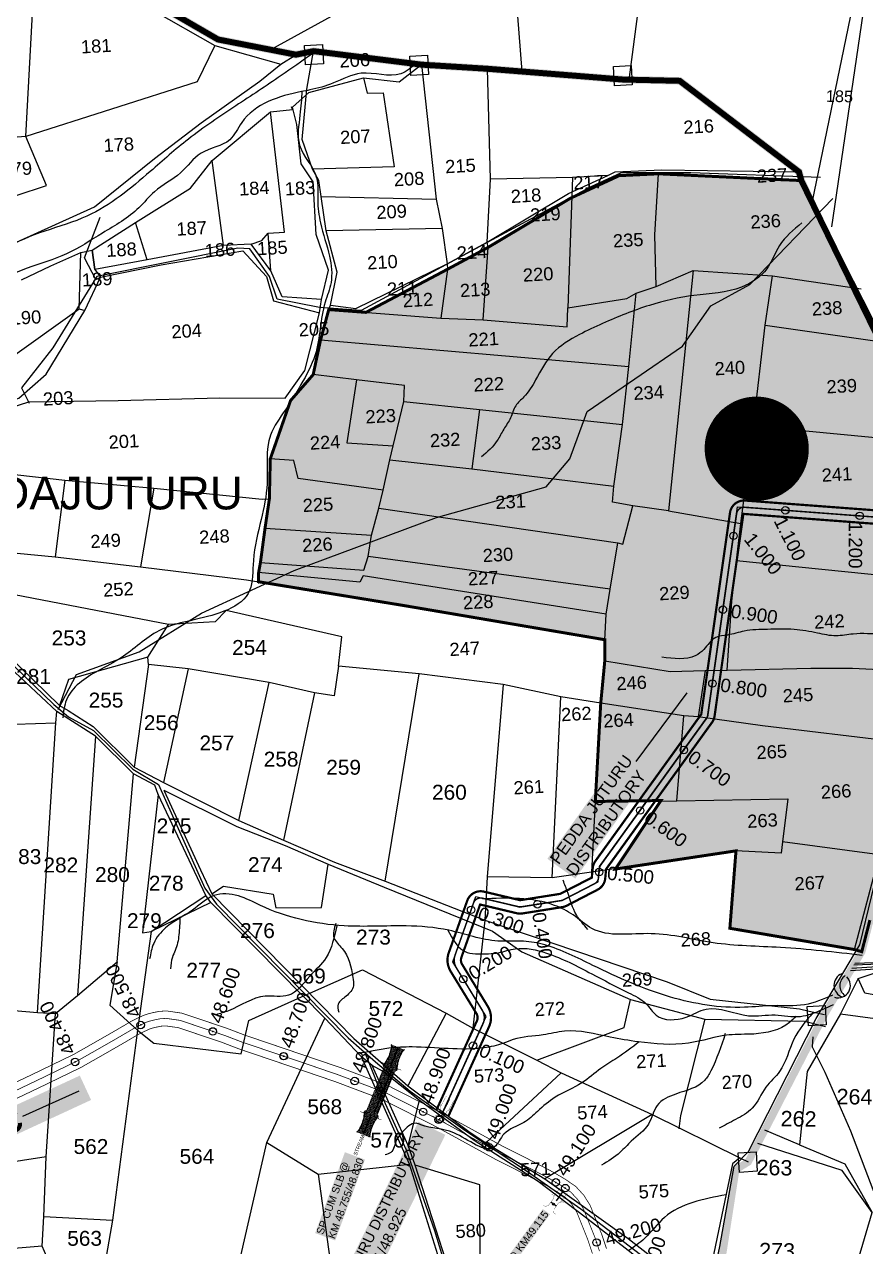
# Model space of a CAD drawing. Header units: inches. Extents: x 204181 to 273365, y 1587708 to 1600456.
# Drawn here: x 208038 to 209165, y 1592975 to 1594614 of the extents above; entities that cross this region are included whole.
import ezdxf
from ezdxf.enums import TextEntityAlignment as Align

# ---------------------------------------------------------------- set-up
doc = ezdxf.new("R2010")
doc.units = ezdxf.units.IN
doc.header["$LTSCALE"] = 15
doc.header["$MEASUREMENT"] = 0
doc.header["$PDMODE"] = 32
doc.header["$PDSIZE"] = 10
doc.linetypes.add('ACAD_ISO02W100', pattern=[15, 12, -3])
doc.linetypes.add('HIDDEN2', pattern=[0.1875, 0.125, -0.0625])
for name, color, linetype in [('CANAL1', 7, 'Continuous'), ('CSMark', 72, 'Continuous'), ('PAPER SIZE', 5, 'Continuous'), ('PLOT NOS', 7, 'Continuous'), ('PLOTS', 7, 'Continuous'), ('PLOTS NO', 7, 'Continuous'), ('RE REMARKS', 7, 'Continuous'), ('ROADS', 1, 'Continuous'), ('SERIAL', 161, 'Continuous'), ('STREAM', 4, 'Continuous'), ('STRUCTURE', 5, 'Continuous'), ('text2', 7, 'Continuous'), ('VILLAGE BOUNDARY STONES', 1, 'Continuous'), ('VILLAGE BOUNDRY', 5, 'Continuous'), ('wells', 7, 'Continuous'), ('WUA-16', 3, 'Continuous')]:
    doc.layers.add(name, color=color, linetype=linetype)
doc.styles.add('FONT1', font='Arial')
doc.styles.add('FONT2', font='Times New Roman')
doc.styles.get("Standard").update_dxf_attribs({"font": 'arial.ttf'})
doc.dimstyles.get("Standard").update_dxf_attribs({"dimtxt": 0.18, "dimasz": 0.18, "dimexe": 0.18, "dimexo": 0.0625, "dimgap": 0.09, "dimtad": 0, "dimtih": 1, "dimtoh": 1, "dimdec": 4, "dimzin": 0, "dimdsep": 46, "dimtxsty": 'Standard', "dimcen": 0.09, "dimadec": 0, "dimazin": 0, "dimtfac": 1, "dimtdec": 4, "dimtofl": 0, "dimtmove": 0, "dimatfit": 3, "dimfxl": 1, "dimtolj": 1, "dimtzin": 0, "dimarcsym": 0})

# ---------------------------------------------------------------- blocks, each defined once
blk = doc.blocks.new('OT')
at = {"layer": 'STRUCTURE', "color": 190}
for points, const_width in [([(769775.2, 1706601.8), (769775.2, 1706597.8), (769769.2, 1706593.8), (769761.8, 1706593.8), (769754.4, 1706593.8), (769748.4, 1706597.8), (769748.4, 1706601.8)], 0.5), ([(769751.4, 1706595.8), (769729.4, 1706595.8)], 0.5), ([(769751.4, 1706579), (769729.4, 1706579)], 0.5), ([(769748.4, 1706573), (769748.4, 1706577), (769754.4, 1706581), (769761.8, 1706581), (769761.8, 1706581), (769761.8, 1706581), (769769.2, 1706581), (769775.2, 1706577), (769775.2, 1706573)], 0.5), ([(769761.8, 1706593.8), (769761.8, 1706581)], 2.5)]:
    blk.add_lwpolyline(points, dxfattribs=dict(at, const_width=const_width))
at = {"layer": 'STRUCTURE', "color": 0}
blk.add_circle((769761.8, 1706587.4), 1.87, dxfattribs=at)
blk.add_leader([(769732.6, 1706587.4), (769753.8, 1706587.4)], dimstyle='Standard', override={"dimasz": 10, "dimgap": 0.09, "dimtad": 0}, dxfattribs=at)
blk = doc.blocks.new('SLB')
at = {"layer": 'STRUCTURE'}
h = blk.add_hatch(dxfattribs=at)
h.set_pattern_fill('DOTS', color=6, scale=20, angle=320.3722, style=0)
h.set_pattern_definition([(320.372247934, (-159.4327, -72.9564), (1.2786241598, 0.5641323054), [0, -1.25])])
h.paths.add_polyline_path([(769699.5, 1706871.1), (769699.5, 1706861.1), (769729.1, 1706861.1), (769732.1, 1706863.1), (769792.1, 1706863.1), (769795.1, 1706861.1), (769824.7, 1706861.1), (769824.7, 1706871.1), (769795.1, 1706871.1), (769792.1, 1706869.1), (769732.1, 1706869.1), (769729.1, 1706871.1)])
at = {"layer": 'STRUCTURE', "color": 6, "linetype": 'ACAD_ISO02W100', "ltscale": 0.5, "const_width": 0.5}
for points in [[(769699.5, 1706871.1), (769729.1, 1706871.1)], [(769795.1, 1706871.1), (769824.7, 1706871.1)], [(769699.5, 1706861.1), (769729.1, 1706861.1)], [(769795.1, 1706861.1), (769824.7, 1706861.1)]]:
    blk.add_lwpolyline(points, dxfattribs=at)
at = {"layer": 'STRUCTURE', "color": 6, "const_width": 0.628}
for points in [[(769726.1, 1706877.1), (769726.1, 1706873.1), (769732.1, 1706869.1), (769792.1, 1706869.1), (769798.1, 1706873.1), (769798.1, 1706877.1)], [(769726.1, 1706855.1), (769726.1, 1706859.1), (769732.1, 1706863.1), (769792.1, 1706863.1), (769798.1, 1706859.1), (769798.1, 1706855.1)]]:
    blk.add_lwpolyline(points, dxfattribs=at)
at = {"layer": 'STRUCTURE', "color": 6}
blk.add_lwpolyline([(769732.1, 1706863.1), (769792.1, 1706863.1)], dxfattribs=at)
blk.add_lwpolyline([(769732.1, 1706863.1), (769792.1, 1706863.1)], dxfattribs=at)
at = {"layer": 'STRUCTURE', "color": 0}
blk.add_circle((769762.1, 1706866.1), 1.24, dxfattribs=at)
for points in [[(769703.8, 1706866), (769726.7, 1706866)], [(769818.6, 1706865.8), (769795.7, 1706865.8)]]:
    blk.add_leader(points, dimstyle='Standard', override={"dimasz": 10, "dimgap": 0.09, "dimtad": 0}, dxfattribs=at)
blk = doc.blocks.new('SP')
at = {"layer": 'STRUCTURE'}
h = blk.add_hatch(dxfattribs=at)
h.set_pattern_fill('DASH', color=256, scale=8, style=0)
edge = h.paths.add_edge_path()
edge.add_spline(control_points=[(769825.7, 1706742.1), (769825.3, 1706741.8), (769823.8, 1706740.8), (769820.9, 1706740.3), (769817, 1706739.7), (769811.4, 1706738.9), (769804, 1706739.7), (769798.4, 1706741), (769795.6, 1706741.6)], knot_values=[0, 0, 0, 0, 1.613557, 5.24513, 8.624976, 13.470124, 22.190216, 30.746377, 30.746377, 30.746377, 30.746377], degree=3, periodic=0)
edge.add_line((769795.6, 1706741.6), (769792.6, 1706739.6))
edge.add_line((769792.6, 1706739.6), (769732.6, 1706739.6))
edge.add_line((769732.6, 1706739.6), (769729.6, 1706741.6))
edge.add_spline(control_points=[(769729.6, 1706741.6), (769726.9, 1706740.9), (769721.3, 1706739.5), (769713.9, 1706738.5), (769708.3, 1706739.1), (769704.4, 1706739.6), (769701.5, 1706740), (769700, 1706741), (769699.5, 1706741.3)], knot_values=[0, 0, 0, 0, 8.556161, 17.276253, 22.121402, 25.501247, 29.13282, 30.746377, 30.746377, 30.746377, 30.746377], degree=3, periodic=0)
edge.add_line((769699.5, 1706741.3), (769699.5, 1706722.1))
edge.add_spline(control_points=[(769699.5, 1706722.1), (769700, 1706722.4), (769701.4, 1706723.4), (769704.3, 1706724), (769708.2, 1706724.5), (769713.8, 1706725.3), (769721.2, 1706724.5), (769726.8, 1706723.3), (769729.6, 1706722.6)], knot_values=[0, 0, 0, 0, 1.613557, 5.24513, 8.624976, 13.470124, 22.190216, 30.746377, 30.746377, 30.746377, 30.746377], degree=3, periodic=0)
edge.add_line((769729.6, 1706722.6), (769732.6, 1706724.6))
edge.add_line((769732.6, 1706724.6), (769792.6, 1706724.6))
edge.add_line((769792.6, 1706724.6), (769795.6, 1706722.6))
edge.add_spline(control_points=[(769795.6, 1706722.6), (769798.4, 1706723.3), (769803.9, 1706724.8), (769811.3, 1706725.8), (769817, 1706725.1), (769820.9, 1706724.7), (769823.8, 1706724.2), (769825.2, 1706723.3), (769825.7, 1706723)], knot_values=[0, 0, 0, 0, 8.556161, 17.276253, 22.121402, 25.501247, 29.13282, 30.746377, 30.746377, 30.746377, 30.746377], degree=3, periodic=0)
edge.add_line((769825.7, 1706723), (769825.7, 1706742.1))
h.paths.add_polyline_path([(769764.2, 1706732.1, -1), (769761.1, 1706732.1, -1)], flags=0)
h.paths.add_polyline_path([(769761.1, 1706732.1, 1), (769764.2, 1706732.1, 1)], flags=16)
at = {"layer": 'STRUCTURE', "const_width": 0.628}
for points in [[(769726.6, 1706747.6), (769726.6, 1706743.6), (769732.6, 1706739.6), (769792.6, 1706739.6), (769798.6, 1706743.6), (769798.6, 1706747.6)], [(769726.6, 1706716.6), (769726.6, 1706720.6), (769732.6, 1706724.6), (769792.6, 1706724.6), (769798.6, 1706720.6), (769798.6, 1706716.6)]]:
    blk.add_lwpolyline(points, dxfattribs=at)
at = {"layer": 'STRUCTURE', "color": 3}
blk.add_lwpolyline([(769732.6, 1706724.6), (769792.6, 1706724.6)], dxfattribs=at)
blk.add_lwpolyline([(769732.6, 1706724.6), (769792.6, 1706724.6)], dxfattribs=at)
at = {"layer": 'STRUCTURE', "color": 0}
blk.add_circle((769762.6, 1706732.1), 1.55, dxfattribs=at)
at = {"layer": 'STRUCTURE'}
for points in [[(769699.5, 1706741.3), (769700.9, 1706740.5), (769704.4, 1706739.6), (769707.8, 1706739.2), (769712.6, 1706738.8), (769721.3, 1706739.7), (769729.6, 1706741.6)], [(769825.7, 1706742.1), (769824.3, 1706741.3), (769820.8, 1706740.3), (769817.5, 1706739.8), (769812.7, 1706739.2), (769804, 1706739.9), (769795.6, 1706741.6)], [(769699.5, 1706722.1), (769700.9, 1706723), (769704.4, 1706724), (769707.7, 1706724.5), (769712.5, 1706725), (769721.2, 1706724.4), (769729.6, 1706722.6)], [(769825.7, 1706723), (769824.3, 1706723.8), (769820.8, 1706724.7), (769817.4, 1706725.1), (769812.6, 1706725.5), (769803.9, 1706724.6), (769795.6, 1706722.6)]]:
    blk.add_spline(points, degree=3, dxfattribs=at)
at = {"layer": 'STRUCTURE', "color": 0}
blk.add_text('STREAM', height=5, dxfattribs=at).set_placement((769684.3, 1706732.1), align=Align.MIDDLE_CENTER)
for points in [[(769727.4, 1706732.1), (769700.8, 1706732.1)], [(769824.4, 1706732.1), (769800.5, 1706732.1)]]:
    blk.add_leader(points, dimstyle='Standard', override={"dimasz": 10, "dimgap": 0.09, "dimtad": 0}, dxfattribs=at)
blk = doc.blocks.new('PBC')
at = {"layer": 'STRUCTURE', "color": 5, "insert": (13.6, 8.7), "char_height": 30, "width": 181.057, "attachment_point": 1, "rotation": 325.6347, "bg_fill": 1, "box_fill_scale": 1.1, "bg_fill_color": 7, "bg_fill_true_color": 16777215, "bg_fill_transparency": 0}
blk.add_mtext('{\\fArial|b1|i0|c0|p34;\\C256;PBC}', dxfattribs=at)
at = {"layer": 'PAPER SIZE'}
blk.add_leader([(148.6, -102.5), (80.6, -54.7)], dimstyle='Standard', override={"dimasz": 40, "dimgap": 0.09, "dimtad": 0, "dimtfill": 2, "dimtfillclr": 5}, dxfattribs=at)

msp = doc.modelspace()

# ---------------------------------------------------------------- hatches: boundary and pattern name
at = {"layer": 'PLOTS NO', "true_color": 0xc7c8ca}
h = msp.add_hatch(color=9, dxfattribs=at)
h.dxf.hatch_style = 1
h.paths.add_polyline_path([(208360.5, 1593938.4), (208366.3, 1593977.7), (208367.5, 1594031.2), (208394.7, 1594109.4), (208425, 1594144.2), (208434.9, 1594190.7), (208445.9, 1594231.5), (208495.7, 1594227.7), (208605, 1594285.5), (208659.5, 1594314.9), (208770.1, 1594380.9), (208835.2, 1594411.1), (208888, 1594413.6), (209079.4, 1594404.5), (209229.5, 1594109.2), (209261.3, 1594481.2), (209365.1, 1594506.4), (209443.3, 1594499.2), (209605.2, 1594541.6), (209645, 1594595), (209701.6, 1594596.5), (209740.2, 1594587.8), (209899.9, 1594566), (209904.9, 1594571.7), (209956.7, 1594593.7), (210004.2, 1594338.7), (209974, 1594273.7), (209886.1, 1594269.5), (209891.5, 1594202.7), (209861.7, 1594036.5), (209791.3, 1593970.9), (209673.8, 1594007.3), (209618.5, 1593802.5), (209588.5, 1593766.1), (209651, 1593763), (209623.4, 1593650), (209588.9, 1593590.7), (209572.9, 1593565.4), (209460.5, 1593477.3), (209346.4, 1593503.7), (209294.6, 1593399.4), (209247.5, 1593384.3), (209201.9, 1593386.5), (209171.3, 1593412.5), (209160.4, 1593370.1), (209150.6, 1593373), (208983.6, 1593401.5), (208991.8, 1593505.4), (208830.2, 1593481), (208891.2, 1593572.9), (208803.2, 1593571.6), (208810.5, 1593703.5), (208815.9, 1593760.1), (208815.9, 1593788.6), (208546.2, 1593834.5), (208351.6, 1593866.4), (208351.9, 1593878.9), (208354.3, 1593892.1)])
at = {"layer": 'text2'}
h = msp.add_hatch(dxfattribs=at)
h.set_pattern_fill('ANSI31', color=5)
h.set_pattern_definition([(45, (18156.17032, -18633.72042), (-0.088388347648, 0.088388347648), [])])
edge = h.paths.add_edge_path()
edge.add_arc((209019.6, 1594044.9), 69.1, 0, 360)
h.paths.add_polyline_path([(208940.9, 1594013.9), (209098.3, 1594013.9), (209098.3, 1594075.9), (208940.9, 1594075.9)], flags=9)

# ---------------------------------------------------------------- linework, layer by layer
at = {"layer": 'CANAL1', "color": 200, "linetype": 'ByBlock', "ltscale": 40, "const_width": 3}
for points in [[(208589.8, 1593156.7), (208644.4, 1593277.1, 0.248807), (208643.8, 1593287.3), (208609.3, 1593343.7, -0.22621), (208606.7, 1593368.5), (208631.5, 1593438.5, -0.383064), (208653.8, 1593450.7), (208702.4, 1593439.2), (208756.2, 1593447.7), (208798.5, 1593469.5), (208799.8, 1593482.4, -0.132525), (208803.3, 1593491.7), (208945.2, 1593688.5), (208983.8, 1593959, -0.394844), (209004, 1593975.3), (209247.5, 1593957)], [(208606.2, 1593149.3), (208660.8, 1593269.6, 0.248807), (208659.1, 1593296.7), (208624.7, 1593353.1, -0.22621), (208623.7, 1593362.5), (208648.8, 1593433.4), (208698, 1593421.7, 0.097704), (208705.4, 1593421.4), (208758.8, 1593429.9, 0.080244), (208764.6, 1593431.7), (208806.3, 1593453.3, 0.254324), (208816.5, 1593468.3), (208817.7, 1593480.9), (208959.7, 1593677.7, 0.12138), (208963.1, 1593686.2), (209001.7, 1593957.4), (209246.1, 1593939)]]:
    msp.add_lwpolyline(points, format="xyb", dxfattribs=at)
at = {"layer": 'CANAL1', "color": 1, "linetype": 'HIDDEN2', "ltscale": 5, "const_width": 2}
msp.add_lwpolyline([(208598, 1593153), (208652.6, 1593273.3, 0.248807), (208651.5, 1593292), (208617, 1593348.4, -0.22621), (208615.2, 1593365.5), (208640, 1593435.5, -0.383064), (208651.7, 1593441.9), (208700.1, 1593430.5, 0.097704), (208703.9, 1593430.3), (208757.4, 1593438.7, 0.080244), (208760.4, 1593439.7), (208802.2, 1593461.3, 0.254324), (208807.5, 1593469.2), (208808.7, 1593481.5, -0.132525), (208810.6, 1593486.4), (208952.4, 1593683, 0.12138), (208954.1, 1593687.4), (208992.7, 1593957.7, -0.394844), (209003.3, 1593966.3), (209246.8, 1593948)], format="xyb", dxfattribs=at)
at = {"layer": 'CANAL1', "color": 1, "ltscale": 4, "const_width": 1}
for points in [[(207994.2, 1593179.6), (208051.9, 1593207.1), (208104.1, 1593232.4), (208124.1, 1593243.8), (208155.1, 1593261.5), (208171.4, 1593271), (208182, 1593277.3), (208190.4, 1593281.3), (208197.7, 1593284.8), (208203.9, 1593286.8), (208210, 1593288.3), (208218.3, 1593290), (208228.1, 1593290.7), (208249, 1593287.7), (208309.5, 1593267.3), (208332.2, 1593258.6), (208415.4, 1593230.3), (208461.9, 1593214.5), (208525.4, 1593190.4), (208600.7, 1593152.1), (208678.6, 1593109.4), (208719.6, 1593088.7), (208747.3, 1593074.1), (208763, 1593064.8), (208777, 1593055.2), (208787.8, 1593043.4), (208796.2, 1593030), (208811.9, 1592990.7), (208818.2, 1592971.8)], [(208002.9, 1593161.6), (208060.6, 1593189.1), (208113.4, 1593214.7), (208134, 1593226.4), (208165.1, 1593244.2), (208181.5, 1593253.8), (208191.4, 1593259.6), (208199.1, 1593263.3), (208205.2, 1593266.2), (208209.4, 1593267.6), (208214.4, 1593268.8), (208221.1, 1593270.2), (208227.4, 1593270.6), (208244.3, 1593268.2), (208302.7, 1593248.5), (208325.3, 1593239.8), (208408.9, 1593211.4), (208455.1, 1593195.6), (208517.3, 1593172.1), (208591.4, 1593134.5), (208669.3, 1593091.7), (208710.4, 1593070.9), (208737.6, 1593056.6), (208752.2, 1593048), (208763.8, 1593040), (208771.8, 1593031.3), (208778.3, 1593020.9), (208793.1, 1592983.9), (208799.4, 1592965)]]:
    msp.add_lwpolyline(points, dxfattribs=at)
at = {"layer": 'CANAL1', "color": 1, "linetype": 'HIDDEN2', "ltscale": 4, "const_width": 1}
msp.add_lwpolyline([(207998.6, 1593170.6), (208056.2, 1593198.1), (208108.8, 1593223.6), (208129.1, 1593235.1), (208160.1, 1593252.8), (208176.5, 1593262.4), (208186.7, 1593268.4), (208193.8, 1593271.8), (208194.8, 1593272.3), (208201.5, 1593275.5), (208206.6, 1593277.2), (208212.2, 1593278.6), (208219.7, 1593280.1), (208227.7, 1593280.7), (208246.6, 1593278), (208306.1, 1593257.9), (208328.7, 1593249.2), (208412.2, 1593220.9), (208458.5, 1593205), (208521.3, 1593181.3), (208596.1, 1593143.3), (208674, 1593100.6), (208715, 1593079.8), (208742.5, 1593065.3), (208757.6, 1593056.4), (208770.4, 1593047.6), (208779.8, 1593037.4), (208787.2, 1593025.4), (208802.5, 1592987.3), (208804.9, 1592980), (208808.8, 1592968.4)], dxfattribs=at)
at = {"layer": 'CSMark', "linetype": 'Continuous'}
for p in [(209058, 1593962.2), (209157.7, 1593954.7), (208988.4, 1593927.9), (208974.3, 1593828.9), (208960.2, 1593729.9), (208921.8, 1593640.6), (208863.3, 1593559.5), (208808.3, 1593476.9), (208636.7, 1593426.3), (208725.7, 1593433.7), (208626.2, 1593333.3), (208639.3, 1593244.1)]:
    msp.add_point(p, dxfattribs=at)
at = {"layer": 'PLOTS'}
for points in [[(208705.1, 1594550.8), (208689.1, 1594757), (208689.7, 1594876.1), (208755.2, 1594953.1), (208769.3, 1594952)], [(208875.1, 1594744.5), (208924.4, 1594772.9), (209014.5, 1594756.3), (209147.4, 1594726.7), (209161.7, 1594706.6), (209093.3, 1594374.8)], [(208689.1, 1594757), (208367.7, 1594580)], [(208875.1, 1594744.5), (208848.1, 1594539.8)], [(207985.7, 1594371), (208067.7, 1594398.1), (208039.6, 1594463.7), (207976.1, 1594458.7), (207972.1, 1594485.2), (207993.6, 1594713.8), (207970.8, 1594735.3)], [(207993.6, 1594713.8), (208049.9, 1594703.3), (208129.6, 1594679.3), (208293.2, 1594585.5), (208381.5, 1594560.5)], [(208293.2, 1594585.5), (208269.6, 1594537), (208039.6, 1594463.7), (208053.4, 1594711.8)], [(209120.4, 1594342.5), (209173.3, 1594704.8), (209161.7, 1594706.6)], [(207961.4, 1594017.3), (208091.9, 1594002.8), (208211.2, 1593991.9), (208356.6, 1593977.2), (208366.3, 1593977.7), (208367.5, 1594031.2), (208394.7, 1594109.4), (208425, 1594144.2), (208434.9, 1594190.7), (208445.9, 1594231.5), (208448.2, 1594237.4), (208457.2, 1594281.7), (208442.2, 1594337.1), (208435.8, 1594383), (208432.7, 1594404.5), (208424.2, 1594420), (208410.1, 1594459.4), (208416.5, 1594527.3), (208425.6, 1594578.1)], [(207974.5, 1594298.1), (208131.7, 1594369.2), (208212.3, 1594433.9), (208274.9, 1594482.1), (208353.5, 1594538), (208381.5, 1594560.5), (208401.8, 1594573.4)], [(208570.2, 1594560), (208589.9, 1594379.4), (208597.9, 1594340.3), (208604.6, 1594292.9), (208658.3, 1594322.1), (208767.1, 1594387.2), (208820, 1594411.2), (208829.7, 1594416.3), (208892.4, 1594419.1), (209076.2, 1594416.2)], [(208492.6, 1594542.4), (208497.5, 1594521.8), (208518.7, 1594522.3), (208533.5, 1594422.9), (208424.2, 1594420)], [(208820, 1594411.2), (208772.5, 1594408.5), (208662.6, 1594406.2), (208658.5, 1594554.5)], [(208034.1, 1594271.4), (208073.5, 1594290.2), (208113.7, 1594307.9), (208128.9, 1594311.2), (208186.8, 1594348.3), (208260.6, 1594394.2), (208289.6, 1594431.4), (208367.6, 1594496.5), (208397.4, 1594499.9), (208395.9, 1594503.4)], [(208342, 1594319.2), (208356, 1594323.9), (208364.8, 1594333.8), (208386.5, 1594335.3), (208367.6, 1594496.5)], [(208304.6, 1594317.4), (208289.6, 1594431.4)], [(208445.9, 1594231.5), (208596.3, 1594219.9), (208653.1, 1594217.7), (208765.5, 1594208.4), (208766.2, 1594234), (208845.3, 1594246.1), (208857.8, 1594253.5), (208884.9, 1594262.3), (208883.2, 1594331.5), (208888, 1594413.6), (209079.4, 1594404.5)], [(208888, 1594413.6), (208835.2, 1594411.1), (208770.1, 1594380.9), (208659.5, 1594314.9), (208605, 1594285.5), (208494.8, 1594227.2)], [(208772.5, 1594408.5), (208766.2, 1594234)], [(208653.1, 1594217.7), (208659.5, 1594314.9), (208658.3, 1594322.1), (208662.6, 1594406.2)], [(208435.8, 1594383), (208589.9, 1594379.4)], [(208202.4, 1594298), (208186.8, 1594348.3)], [(208368.3, 1594283.3), (208364.8, 1594333.8)], [(208597.9, 1594340.3), (208442.2, 1594337.1)], [(207866.6, 1594060.1), (207952.3, 1594089.1), (208030.6, 1594112.6), (208067.1, 1594144.8), (208118.8, 1594230.4), (208139.9, 1594274.9), (208221.2, 1594291.5), (208330.7, 1594310.2), (208362.5, 1594276), (208372, 1594243), (208433.3, 1594227)], [(208436.1, 1594245.1), (208383.5, 1594248.5), (208368.3, 1594283.3), (208342, 1594319.2), (208304.6, 1594317.4), (208202.4, 1594298), (208132.1, 1594285.3), (208128.9, 1594311.2), (208132.1, 1594285.3), (208139.9, 1594274.9)], [(207953.8, 1594121.1), (207966.1, 1594149.2), (208015.5, 1594164.2), (208111.2, 1594232.4), (208113.7, 1594307.9)], [(208448.1, 1594237.6), (208482.2, 1594232.7), (208604.6, 1594292.9)], [(208604.6, 1594292.9), (208605, 1594285.5), (208596.3, 1594219.9)], [(208815.9, 1593788.6), (208817.7, 1593822.8), (208823.2, 1593856.2), (208833.5, 1593918.7), (208840, 1593916.6), (208853.5, 1593968.4), (208826.2, 1593973.2), (208828.1, 1593994.7), (208839.6, 1594077.4), (208848.1, 1594155), (208857.8, 1594253.5), (208884.9, 1594262.3), (208934.3, 1594284.1), (209040.9, 1594276.7), (209159.5, 1594259.5)], [(208934.3, 1594284.1), (208901.4, 1593961.5), (208853.5, 1593968.4)], [(208980.1, 1593747.9), (208986.3, 1593840.1), (208992.3, 1593895), (208998.3, 1593944.7), (209015.4, 1594075.4), (209030.8, 1594210.4), (209040.9, 1594276.7)], [(208111.2, 1594232.4), (208118.8, 1594230.4)], [(209030.8, 1594210.4), (209187.3, 1594188.2)], [(208434.9, 1594190.7), (208848.1, 1594155)], [(208354.3, 1593892.1), (208492.8, 1593882), (208498.5, 1593900.4), (208503.4, 1593929), (208513, 1593964.9), (208518.7, 1593989.2), (208527.9, 1594030), (208532.2, 1594048.9), (208546.7, 1594108.3), (208547.5, 1594129.4), (208483.2, 1594137.3), (208425, 1594144.2)], [(208483.2, 1594137.3), (208470.3, 1594052.5), (208532.2, 1594048.9)], [(208546.7, 1594108.3), (208648, 1594097.2), (208839.6, 1594077.4)], [(208648, 1594097.2), (208637.6, 1594017.8)], [(209015.4, 1594075.4), (209244.1, 1594053.6)], [(208518.7, 1593989.2), (208404.9, 1594004.9), (208399.2, 1594028.8), (208367.5, 1594031.2)], [(208527.9, 1594030), (208637.6, 1594017.8), (208828.1, 1593994.7)], [(208091.9, 1594002.8), (208079.1, 1593899.6)], [(208991.8, 1593505.4), (208983.6, 1593401.5), (209150.6, 1593373), (209184.3, 1593500.2), (209186.1, 1593562.5), (209202.6, 1593674.2), (209219.2, 1593747), (209242.9, 1593867.7), (209255.4, 1594000.5)], [(208211.2, 1593991.9), (208193.6, 1593886.5)], [(208366.3, 1593977.7), (208360.5, 1593938.4), (208354.3, 1593892.1), (208351.9, 1593878.9), (208351.6, 1593864.1)], [(208513, 1593964.9), (208833.5, 1593918.7)], [(208901.4, 1593961.5), (208998.3, 1593944.7)], [(208360.5, 1593938.4), (208503.4, 1593929)], [(208028, 1593904.6), (208079.1, 1593899.6), (208193.6, 1593886.5), (208335.8, 1593869), (208546.2, 1593834.5), (208815.9, 1593788.6), (208815.9, 1593760.1), (208810.5, 1593703.5), (208803.2, 1593571.6), (208798.2, 1593476.8), (208745.3, 1593469.1), (208658.3, 1593470.4), (208654.9, 1593412.4), (208638.9, 1593267.7)], [(208823.2, 1593856.2), (208498.5, 1593900.4)], [(207897.4, 1593896.6), (207899.7, 1593871.5), (207955.5, 1593823.8), (208014.7, 1593768.7), (208085.1, 1593700.5), (208096.6, 1593693.7), (208130.2, 1593672), (208184.9, 1593617.6), (208224.2, 1593597.2), (208325.2, 1593545.9), (208385, 1593519.8), (208453.4, 1593490.4), (208521.6, 1593464.6), (208654.9, 1593412.4), (208899.5, 1593329.5), (208957.4, 1593306.5), (209077.1, 1593293.4), (209089.8, 1593290.4), (209110.3, 1593285.9)], [(208992.3, 1593895), (209251.9, 1593868.7)], [(208817.7, 1593822.8), (208492.2, 1593874.5), (208487.6, 1593865.7), (208351.9, 1593878.9)], [(209206.6, 1593651.6), (209027.2, 1593673.1), (208941.3, 1593685), (208921.9, 1593686.4), (208810.5, 1593703.5), (208756.9, 1593712.2), (208679.5, 1593728.7), (208567.1, 1593742.8), (208459, 1593753), (208463.3, 1593792.4), (208308.5, 1593828), (208293.4, 1593812.8), (208231.1, 1593808.8), (208024.5, 1593848.7)], [(207785.4, 1593545.3), (207787.7, 1593521.9), (207844, 1593391.4), (207861.8, 1593385.5), (207864.2, 1593404.6), (207888, 1593441.9), (207890.3, 1593445.7), (207871.1, 1593550.9), (207938.5, 1593564.8), (207967.4, 1593574.2), (207975, 1593678.4), (208025.5, 1593675.5), (208080, 1593677), (208081.5, 1593692.5), (207955, 1593810.2), (207946.3, 1593752.1), (207955.3, 1593744.1), (207944, 1593630.2), (207938.5, 1593564.8), (207944, 1593630.2), (207869.4, 1593635.3)], [(208459, 1593753), (208453.1, 1593713.3), (208426.7, 1593717.5), (208365.8, 1593731), (208257.4, 1593749.5), (208204.4, 1593755.3), (208203.2, 1593765.1), (208231.1, 1593808.8)], [(208203.2, 1593765.1), (208097.1, 1593735.2), (208085.1, 1593700.5)], [(208204.4, 1593755.3), (208184.9, 1593617.6)], [(208815.9, 1593760.1), (208903.5, 1593745.9), (208950.3, 1593747.3), (208980.1, 1593747.9), (209092, 1593750.3), (209147.9, 1593750.3), (209219.2, 1593747)], [(208257.4, 1593749.5), (208224.2, 1593597.2)], [(208521.6, 1593464.6), (208567.1, 1593742.8)], [(208950.3, 1593747.3), (208941.3, 1593685)], [(208325.2, 1593545.9), (208365.8, 1593731)], [(208679.5, 1593728.7), (208658.3, 1593470.4)], [(208426.7, 1593717.5), (208385, 1593519.8)], [(208745.3, 1593469.1), (208756.9, 1593712.2)], [(208667.7, 1592437.7), (208649.5, 1592456.1), (208635, 1592469.9), (208634.3, 1592598.7), (208635, 1592647.6), (208625.8, 1592691.5), (208627, 1592849.3), (208625.8, 1592856.3), (208554.1, 1593085.2), (208489.7, 1593229.2), (208440.7, 1593281.1), (208287.9, 1593435.9), (208281, 1593445.4), (208217.1, 1593580.9), (208212.8, 1593593.7), (208184, 1593608.6), (208133, 1593659.2), (208081.5, 1593692.5)], [(208055.4, 1593288.7), (208080, 1593677)], [(208912.4, 1593572.5), (208921.9, 1593686.4)], [(208133, 1593659.2), (208109.1, 1593311.5)], [(208162.3, 1593356.4), (208184, 1593608.6)], [(207967.4, 1593574.2), (207962.9, 1593456.9), (207959.3, 1593295.5), (208008.7, 1593292.6), (208055.4, 1593288.7), (208079.5, 1593287.3), (208109.1, 1593311.5), (208162.3, 1593356.4), (208152.5, 1593298.4), (208189.3, 1593264.9), (208211.3, 1593247.2), (208328.5, 1593233.3), (208338.7, 1593278), (208413.5, 1593311.3), (208420.3, 1593314.4), (208490.9, 1593345.6), (208603.2, 1593287.7), (208638.9, 1593267.7), (208725, 1593224.7), (208757.4, 1593207.8), (208879.6, 1593151.7), (208996.8, 1593093.4), (209008.2, 1593088.1)], [(208217.1, 1593580.9), (208196, 1593395.6), (208207.9, 1593397.4), (208281, 1593445.4)], [(208224.7, 1593586.9), (208322.5, 1593538.2), (208387.3, 1593512.5), (208445, 1593487.5), (208520.2, 1593456.5), (208665.2, 1593397.7), (208704.9, 1593369.8), (208850.4, 1593305.8), (208950, 1593279.7), (209083.6, 1593276.8), (209111.6, 1593269.7)], [(208224.7, 1593586.9), (208273.9, 1593480), (208289.2, 1593447.8), (208304.7, 1593458.2), (208371.2, 1593447.3), (208374.9, 1593428.8), (208436.3, 1593429.4), (208445, 1593487.5)], [(208803.2, 1593571.6), (208912.4, 1593572.5), (209061.1, 1593575.1), (209054.1, 1593517.7), (209052.2, 1593502.4), (208991.8, 1593505.4), (208798.2, 1593476.8)], [(209184.3, 1593500.2), (209054.1, 1593517.7)], [(208289.2, 1593447.8), (208434, 1593300.4), (208479.4, 1593253.6), (208551.8, 1593190.3), (208635.3, 1593127.7), (208656.5, 1593113.9), (208735.5, 1593065.4), (208847.1, 1592985.4), (208949.6, 1592905.6)], [(209155.4, 1593334.3), (209131.8, 1593286.8), (209241.4, 1593271.8), (209247.8, 1593299.1), (209295.7, 1593287.8), (209341.5, 1593261.3), (209342.6, 1593270.6), (209260.9, 1593316), (209218, 1593345.4), (209342.3, 1593397.9), (209418.1, 1593430.7), (209417.9, 1593444.7)], [(208287.9, 1593435.9), (208207.9, 1593397.4), (208189.3, 1593264.9), (208155.8, 1593010), (208144.5, 1592943.5)], [(209151.1, 1593354.6), (209202.7, 1593356.4), (209201.9, 1593386.5)], [(209145.4, 1593344.9), (209198.8, 1593348.3), (209247.8, 1593299.1), (209164.4, 1593314.4), (209155.4, 1593334.3), (209198.8, 1593348.3)], [(208725, 1593224.7), (208841.7, 1593268.5), (208850.4, 1593305.8)], [(208061.5, 1592975.3), (208063.8, 1593014.9), (208067.1, 1593094.8), (208079.5, 1593287.3)], [(208321.8, 1592935), (208362.7, 1593114), (208440.7, 1593281.1)], [(208603.2, 1593287.7), (208551.8, 1593190.3)], [(208950, 1593279.7), (208917.2, 1593150.2), (208915.3, 1593132.3)], [(209131.8, 1593286.8), (209087.3, 1593209.5), (209077, 1593111), (209030.4, 1593130.8)], [(208996.8, 1593093.4), (208987.2, 1593085.6), (208949.6, 1592905.6), (208945.4, 1592891), (208940.7, 1592863.5), (208862.7, 1592757.6), (208816.2, 1592697), (208752.1, 1592663.9), (208713.1, 1592677.6), (208700, 1592634.1), (208651.5, 1592651.8), (208635.6, 1592716), (208635.1, 1592855.9), (208631, 1592869.1), (208561.9, 1593083.7), (208552.3, 1593110.3), (208504.1, 1593217.6), (208489.7, 1593229.2)], [(208945.4, 1592891), (208847.2, 1592969.1), (208789.7, 1593013.8), (208726.8, 1593061.8), (208640.9, 1593116.9), (208567.4, 1593170.3), (208517.8, 1593209.7), (208504.1, 1593217.6)], [(208757.4, 1593207.8), (208656.5, 1593113.9)], [(208552.3, 1593110.3), (208567.4, 1593170.3)], [(208879.6, 1593151.7), (208735.5, 1593065.4)], [(208362.7, 1593114), (208431.9, 1593071.8), (208554.1, 1593085.2)], [(208067.1, 1593094.8), (208003.1, 1593084.9), (208001.7, 1593030.5), (207922.1, 1593030.7), (207806.1, 1593027.8), (207766.1, 1593024.4), (207684.5, 1593101.4)], [(209077, 1593111), (209137.6, 1593085.5), (209174.4, 1593020.2), (209134.2, 1593076.4), (209021.1, 1593112.8)], [(208635.1, 1592855.9), (208648.9, 1592942.4), (208648.5, 1593057.4), (208561.9, 1593083.7)], [(208431.9, 1593071.8), (208450.7, 1592932.3), (208525.8, 1592896.5), (208536.8, 1592872.8), (208570.2, 1592693.2), (208560, 1592677.7), (208458.2, 1592721.8)], [(208063.8, 1593014.9), (208155.8, 1593010)], [(209129.7, 1592868.6), (209174.4, 1593020.2)], [(208042, 1592719.8), (208094.9, 1592711.2), (208110.7, 1592728), (208157.8, 1592722), (208237.8, 1592713), (208267.2, 1592733.4), (208451.5, 1592708.6), (208458.2, 1592721.8), (208462.6, 1592757.5), (208294.1, 1592821.5), (208274.1, 1592883.3), (208375.2, 1592882.9), (208381.2, 1592899.4), (208321.8, 1592935), (208284.6, 1592924.6), (208260.6, 1592889.6), (208160.8, 1592902.1), (208144.5, 1592943.5), (208077.2, 1592939.4), (208061.5, 1592975.3), (207997, 1592969.8)]]:
    msp.add_lwpolyline(points, dxfattribs=at)
at = {"layer": 'PLOTS', "color": 11}
msp.add_lwpolyline([(207962.4, 1594081.7), (208043.8, 1594107.7), (208163.8, 1594109.6), (208299.9, 1594112.9), (208387.5, 1594112.5), (208414, 1594149.9), (208433.3, 1594227), (208436.1, 1594245.1), (208445.7, 1594284.5), (208428.8, 1594332.3), (208425.2, 1594402.7), (208408.9, 1594427), (208403.3, 1594479.7), (208397.2, 1594503.1), (208419.4, 1594522.6), (208492.6, 1594542.4), (208540.3, 1594536.8), (208570.2, 1594560)], dxfattribs=at)
at = {"layer": 'ROADS'}
for points in [[(209105.1, 1594408.6), (208931.1, 1594414.8), (208838, 1594414.8), (208797.2, 1594396.2), (208710.6, 1594349.5), (208489.5, 1594230.1), (208433.4, 1594234.4), (208376.9, 1594245.3), (208366.4, 1594275.9), (208340.1, 1594312.8), (208324.1, 1594314), (208134.8, 1594275.8), (208076, 1594180.2), (208034, 1594126.5), (208044.3, 1594105.8)], [(208083, 1593694.9), (208107.8, 1593742.1), (208191.7, 1593772.2), (208275.3, 1593824), (208399.6, 1593881.4), (208590.4, 1593952.4), (208737.3, 1593993.7), (208768.9, 1594031.2), (208792.2, 1594094.9), (208920, 1594182.3), (208958.1, 1594236.4), (209010.5, 1594265.2), (209121.7, 1594380.3)], [(208134.2, 1594270.8), (208118.3, 1594300.7), (208139.3, 1594355.5)], [(208819, 1592691.9), (208945.8, 1592860.1), (208970.3, 1592974.7), (208989.2, 1593082.2), (209008.6, 1593102), (209099.2, 1593280.6), (209157.7, 1593379.1), (209189.2, 1593508.2), (209204.5, 1593661.3), (209248.8, 1593870.9), (209265.2, 1594072.8)], [(207984.4, 1593791), (208077.3, 1593701.8), (208097.1, 1593685), (208130.6, 1593666.7), (208183.2, 1593615.1), (208217.6, 1593594.4), (208279.9, 1593455.2), (208295.5, 1593433.9), (208471.7, 1593254.6), (208508.4, 1593222.5), (208555.2, 1593183.1), (208628.2, 1593130.7), (208712.3, 1593075.3), (208783.7, 1593025.2), (208978.4, 1592876.1)], [(208494.1, 1593235.1), (208521.6, 1593166.6), (208549.6, 1593104.3), (208587.5, 1592996), (208628.8, 1592861.3), (208632.4, 1592773.2), (208633.7, 1592700.2), (208643.8, 1592648.5), (208643.2, 1592470.8), (208669.8, 1592432.4), (208725.5, 1592504.7), (208819, 1592691.9)]]:
    msp.add_lwpolyline(points, dxfattribs=at)
at = {"layer": 'ROADS', "color": 1}
for points in [[(209147.1, 1593347.8), (209214.4, 1593352.3), (209399.7, 1593427.3), (209436.2, 1593445.6), (209579.5, 1593564.1), (209653.5, 1593646.5), (209744.2, 1593747.4), (209833.6, 1593840), (209899, 1593910.6), (209999.9, 1594024.8), (210075.4, 1594116.6), (210122.7, 1594165.8), (210204.4, 1594288.6)], [(210183.2, 1594266.6), (210113.7, 1594165.8), (210074.3, 1594124.7), (210008.5, 1594044.4), (209914.2, 1593937.3), (209821.8, 1593834.2), (209745.5, 1593758.5), (209620.7, 1593613.9), (209586.8, 1593579.2), (209577.9, 1593566), (209471.9, 1593480.3), (209425.3, 1593442.6), (209325.9, 1593400.2), (209206.8, 1593354.3), (209149.6, 1593352)], [(209094.8, 1593255.8), (209093.7, 1593242.5), (209111, 1593208.5), (209145.3, 1593129.9), (209178.8, 1593041.8), (209187, 1592996.3), (209209.9, 1592915.9), (209222.3, 1592872.6), (209224.4, 1592788.7), (209216.2, 1592728.5), (209208.2, 1592698.8)]]:
    msp.add_lwpolyline(points, dxfattribs=at)
at = {"layer": 'STREAM'}
for points in [[(208423.9, 1594574.6), (208382, 1594545.3), (208321.3, 1594504.8), (208257.7, 1594460.1), (208206.7, 1594416.8), (208121.8, 1594356.9), (208011.9, 1594311.9), (207962, 1594268.1), (207839.7, 1594210.7), (207771.4, 1594164.8), (207662.4, 1594095.8), (207575, 1594030.8), (207497.1, 1594004.8), (207406.7, 1593963.6), (207286.5, 1593946.9), (207179.4, 1593953.4), (207085.7, 1593958.3), (206960, 1593999.7), (206882.9, 1593993.6), (206819.4, 1594034.1), (206778.6, 1594086.7), (206750.4, 1594101.5), (206762.7, 1594078.2), (206784.9, 1594062), (206817.2, 1594021.9), (206837.3, 1593996), (206795.5, 1593972.9), (206748.4, 1593947.3), (206676.5, 1593935.6), (206590.2, 1593975.3), (206561.9, 1594021.1), (206551, 1594068), (206547.5, 1594101), (206529, 1594137), (206522.2, 1594161.7), (206517, 1594184.9)], [(208563.8, 1594562.1), (208542.6, 1594547.8), (208489.4, 1594548.4), (208452.1, 1594535.4), (208420.7, 1594526.1), (208409.3, 1594523.9), (208329.2, 1594482.4), (208313.1, 1594459.3), (208274.8, 1594441.2), (208247.3, 1594415), (208212.2, 1594389.5), (208191.5, 1594368.1), (208142.6, 1594334.1), (208094.4, 1594306.2), (208041.4, 1594286.8), (207997.4, 1594268.2), (207908.7, 1594222.1), (207885.8, 1594201.6), (207817.2, 1594167.1), (207770.7, 1594130), (207692.9, 1594083.4), (207676.1, 1594053.5), (207648.2, 1594034.4), (207578.4, 1594002.5), (207517.7, 1593963.5), (207408.4, 1593937.5), (207322.4, 1593922.1), (207235.8, 1593924.8), (207109.5, 1593934.5), (206985.8, 1593955.8), (206861.2, 1593954.7), (206823.3, 1593957.4), (206732.6, 1593908.5), (206661.8, 1593895.2), (206565.8, 1593908.2), (206427.6, 1593945.1), (206330.9, 1593981.1), (206271.5, 1593996.3), (206208.7, 1593976.3), (206177.9, 1593912.2), (206139.9, 1593859.8), (206062.1, 1593824.2), (206005.3, 1593817.5), (205945.7, 1593809.1), (205874.9, 1593793.6), (205790.3, 1593819.9), (205742.6, 1593841.7), (205694.7, 1593865.2)], [(208409.9, 1594524.8), (208407.3, 1594492.4), (208406.8, 1594452.2), (208429.5, 1594408.3), (208431.1, 1594378.3), (208434.9, 1594347.8), (208446.8, 1594302.9), (208448.9, 1594267.6), (208441.1, 1594241.4), (208427.6, 1594170.7), (208408.6, 1594130.8), (208387.8, 1594097), (208367.8, 1594063.2), (208363.2, 1593997.8), (208355.3, 1593950), (208344.8, 1593894.8), (208339.8, 1593854.6), (208266.8, 1593815.6), (208218.1, 1593800.7), (208167.6, 1593764.2), (208136.7, 1593747), (208094.2, 1593707.8), (208089.3, 1593684)], [(209080.1, 1594347.7), (209050, 1594317.2), (209033.1, 1594286.1), (208999.4, 1594261.7), (208935.5, 1594250.3), (208875.9, 1594237.1), (208813, 1594212.8), (208782, 1594198), (208745.9, 1594172.5), (208723.2, 1594137.2), (208707.4, 1594114.2), (208696.5, 1594102.4), (208689.7, 1594086.2), (208680.4, 1594070.9), (208671.8, 1594055.7), (208650.6, 1594033.8)], [(209238.4, 1593799.7), (209187.8, 1593796.2), (209148.7, 1593796.2), (209126, 1593793.8), (209101.2, 1593797.4), (209069.7, 1593802.3), (209034, 1593802.5), (209002.9, 1593800.1), (208980.3, 1593794.9), (208964.9, 1593791.8), (208948.5, 1593775.3), (208937.8, 1593767.4), (208892.2, 1593765.3)], [(208793.2, 1593400.1), (208777.8, 1593419.7), (208766.3, 1593449.3), (208760, 1593465.9)], [(209121.1, 1593311.7), (209083.6, 1593299), (209042, 1593297.7), (209003.3, 1593295.5), (208904.2, 1593309.2), (208799.9, 1593351.8), (208735.6, 1593379.2), (208707, 1593384.2), (208672.6, 1593384.4), (208606.8, 1593398.9), (208549.8, 1593404.6), (208466.5, 1593404.8), (208354.3, 1593432.2), (208324.7, 1593444.9), (208291.9, 1593445.3), (208263.1, 1593425.9), (208227.2, 1593402.2), (208211.2, 1593381.3), (208205.8, 1593360.4)], [(209160.8, 1593365.1), (209051.4, 1593375.7), (208961, 1593382.1), (208878.2, 1593394.3), (208798.5, 1593401.3), (208773.4, 1593419.5), (208748.6, 1593432.3), (208651.8, 1593441)], [(208246.4, 1593417.1), (208245, 1593392.7), (208240.1, 1593371.8), (208236.2, 1593362.7), (208233.7, 1593347.1)], [(208456.5, 1593404.7), (208442.3, 1593362.2), (208420.4, 1593337.1), (208391.9, 1593311.6), (208360.8, 1593310.4), (208311.4, 1593290.9), (208294.5, 1593285.5)], [(208455.2, 1593407.9), (208452.9, 1593388.9), (208463.8, 1593374.6), (208478.2, 1593335.5), (208478.9, 1593324.4), (208469.1, 1593310.5), (208458.6, 1593299.9), (208459.2, 1593288.9)], [(208605.1, 1593399.9), (208631.3, 1593369.2), (208646.4, 1593367.3), (208673.5, 1593368.8), (208696, 1593374), (208738, 1593368.1), (208798.4, 1593340.5), (208847.6, 1593315), (208871.2, 1593300.3), (208884.9, 1593285), (208925, 1593282.3), (208951.6, 1593293.2), (209008.7, 1593284.3), (209044.2, 1593285.2), (209078.2, 1593283.3), (209093, 1593286.9), (209122.3, 1593299.1)], [(209072.1, 1593283.5), (209063.7, 1593275.3), (209015.7, 1593259.7), (208982.5, 1593258.4), (208928.1, 1593247.5), (208860.8, 1593249.2), (208823.3, 1593255.4), (208761.7, 1593263.5), (208733.2, 1593258.5), (208693, 1593252.3), (208679.4, 1593247.1), (208654.2, 1593241.2), (208557.5, 1593242.3), (208526.5, 1593240.6), (208505.6, 1593237.1), (208487.5, 1593233.9)], [(209094.6, 1593288), (209069.4, 1593252.7), (209050.3, 1593209.4), (209032, 1593188.4), (209013.7, 1593160.2), (208991.2, 1593145), (208969.1, 1593133.2)], [(208862, 1593249.1), (208832.1, 1593227.4), (208810.7, 1593213.4), (208785.2, 1593194.2), (208749.6, 1593175), (208725.7, 1593155.9), (208707.2, 1593140.9), (208680.8, 1593125.5), (208668, 1593108.2), (208613.6, 1593127.2), (208569.1, 1593138), (208562.9, 1593139.9), (208544.6, 1593128.3), (208536.9, 1593117.8), (208529, 1593100.7), (208521.4, 1593097.5)], [(208977.4, 1593260.2), (208958, 1593210.2), (208949.9, 1593197.6), (208911, 1593179.2), (208886.3, 1593164), (208874.4, 1593138.9), (208851.3, 1593115.9), (208836.6, 1593101.2), (208811.5, 1593083.7)], [(208978.6, 1593044.1), (208896, 1593013.7), (208869.2, 1592985.5), (208848, 1592969.2)]]:
    msp.add_spline(points, degree=3, dxfattribs=at)
at = {"layer": 'text2', "color": 0, "linetype": 'Continuous'}
msp.add_lwpolyline([(208598, 1593153), (208657, 1593283), (208612, 1593356.5), (208643, 1593444), (208702, 1593430), (208759, 1593439), (208807, 1593463.8), (208809, 1593484.2), (208953.8, 1593685), (208994, 1593967), (209246.8, 1593948), (209383.8, 1593936), (209521.8, 1594016), (209581, 1594094), (209680, 1594264), (209731, 1594252), (209927, 1594233.8), (209971, 1594227), (210054.5, 1594253.3)], dxfattribs=at)
at = {"layer": 'text2'}
for p in [(208193.8, 1593271.8), (208385.3, 1593230), (208515.5, 1593183.4), (208593.3, 1593144.7), (208656.7, 1593110), (208763, 1593053, 62), (208804.9, 1592980)]:
    msp.add_point(p, dxfattribs=at)
at = {"layer": 'text2', "color": 3, "linetype": 'Continuous'}
for p in [(208290.5, 1593263.2), (208385.6, 1593229.9), (208105.8, 1593222.2), (208480.7, 1593196.6), (208572.4, 1593155.3), (208595, 1593146, 48), (208661.1, 1593107.6), (208750.3, 1593060.7), (208804.9, 1592980)]:
    msp.add_point(p, dxfattribs=at)
at = {"layer": 'VILLAGE BOUNDARY STONES'}
for points in [[(208413.4, 1594585.7), (208437.3, 1594587.1), (208438.8, 1594561.1), (208414.9, 1594559.7)], [(208554.4, 1594571.2), (208578.3, 1594572.6), (208579.8, 1594546.6), (208555.9, 1594545.3)], [(208827.4, 1594557.5), (208851.3, 1594558.9), (208852.8, 1594532.9), (208828.9, 1594531.5)], [(209087.4, 1593296.7), (209111.3, 1593298.1), (209112.8, 1593272.1), (209088.9, 1593270.7)], [(208994.8, 1593100.1), (209018.7, 1593101.5), (209020.2, 1593075.5), (208996.3, 1593074.1)]]:
    msp.add_lwpolyline(points, close=True, dxfattribs=at)
at = {"layer": 'VILLAGE BOUNDRY', "linetype": 'HIDDEN2', "ltscale": 20, "const_width": 10}
for points in [[(208134.2, 1594688.2), (208297.4, 1594593.8), (208401.8, 1594573.4), (208425.6, 1594578.1), (208570.2, 1594560), (208658.5, 1594554.5), (208840.6, 1594540), (208916.3, 1594538.3), (209076.2, 1594416.2), (209079.4, 1594404.5), (209260.5, 1594015.7)], [(209275.2, 1594006.8), (209251.9, 1593868.7), (209223.7, 1593739.2), (209206.6, 1593651.6), (209195.7, 1593506.4), (209160.4, 1593370.1), (209110.3, 1593285.9), (209038.7, 1593146.7), (209008.2, 1593088.1), (208991.5, 1593077.8), (208962.5, 1592891.9), (208958.2, 1592866.6), (208815.2, 1592675.5), (208810.2, 1592579.6), (208847, 1592450.7), (208931, 1592427.3), (209079.1, 1592301.9), (209175.3, 1592265.5), (209185.2, 1592224.3), (209454.2, 1592190.2), (209185.2, 1592224.3), (209128.2, 1592062)]]:
    msp.add_lwpolyline(points, dxfattribs=at)
at = {"layer": 'VILLAGE BOUNDRY', "color": 5, "linetype": 'HIDDEN2', "ltscale": 20}
msp.add_lwpolyline([(208134.2, 1594688.2, 8, 8, 0), (208297.4, 1594593.8, 8, 8, 0), (208401.8, 1594573.4, 8, 8, 0), (208425.6, 1594578.1, 8, 8, 0), (208570.2, 1594560, 8, 8, 0), (208658.5, 1594554.5, 8, 8, 0), (208840.6, 1594540, 8, 8, 0), (208916.3, 1594538.3, 8, 8, 0), (209076.2, 1594416.2, 8, 8, 0), (209079.4, 1594404.5, 8, 8, 0), (209230, 1594095.9, 7, 7, 0), (209229.5, 1594109.2, 7, 7, 0), (209228.3, 1594140.8, 7, 7, 0), (209237.9, 1594254.1, 7, 7, 0), (209261.8, 1594487.8, 7, 7, 0), (209301.3, 1594491.2, 7, 7, 0), (209365.1, 1594506.4, 7, 7, 0), (209443.3, 1594499.2, 7, 7, 0), (209469.4, 1594507, 7, 7, 0), (209531.2, 1594523.4, 7, 7, 0), (209605.2, 1594541.6, 7, 7, 0), (209645, 1594595, 7, 7, 0), (209709.4, 1594598.5, 7, 7, 0), (209737.5, 1594677.2, 7, 7, 0)], format="xyseb", dxfattribs=at)
at = {"layer": 'VILLAGE BOUNDRY', "color": 5, "linetype": 'HIDDEN2', "ltscale": 20, "const_width": 10}
msp.add_lwpolyline([(208962.5, 1592891.9), (208991.5, 1593077.8), (209008.2, 1593088.1), (209038.7, 1593146.7), (209110.3, 1593285.9), (209160.4, 1593370.1), (209195.7, 1593506.4), (209206.6, 1593651.6), (209223.7, 1593739.2), (209251.9, 1593868.7), (209273.8, 1594002.4), (209224.8, 1594106.5)], dxfattribs=at)
at = {"layer": 'wells', "color": 0}
for centre, start, end in [((209139.6, 1593325), 110.3257, 251.749), ((209128.7, 1593324.8), 253.5479, 45.0004), ((209147.5, 1593324.6), 124.2495, 234.5132)]:
    msp.add_arc(centre, 16.5, start, end, dxfattribs=at)
at = {"layer": 'WUA-16', "color": 17, "const_width": 4}
for points in [[(208360.5, 1593938.4), (208366.3, 1593977.7), (208367.5, 1594031.2), (208394.7, 1594109.4), (208425, 1594144.2), (208434.9, 1594190.7), (208445.9, 1594231.5), (208495.7, 1594227.7), (208605, 1594285.5), (208659.5, 1594314.9), (208770.1, 1594380.9), (208835.2, 1594411.1), (208888, 1594413.6), (209079.4, 1594404.5), (209229.5, 1594109.2)], [(209171.3, 1593412.5), (209160.4, 1593370.1), (209150.6, 1593373), (208983.6, 1593401.5), (208991.8, 1593505.4), (208830.2, 1593481), (208891.2, 1593572.9), (208803.2, 1593571.6), (208810.5, 1593703.5), (208815.9, 1593760.1), (208815.9, 1593788.6), (208546.2, 1593834.5), (208351.6, 1593866.4), (208351.9, 1593878.9), (208354.3, 1593892.1), (208360.5, 1593938.4)]]:
    msp.add_lwpolyline(points, dxfattribs=at)

# ---------------------------------------------------------------- block references
at = {"layer": 'PAPER SIZE', "rotation": 59.20468625250903}
msp.add_blockref('PBC', (207946.9, 1593107.7, -8), dxfattribs=at)
at = {"layer": 'STRUCTURE', "color": 0, "rotation": 68.25721304369186}
for name, p in [('SP', (1508673, 245942)), ('SLB', (1508797.6, 245892.8))]:
    msp.add_blockref(name, p, dxfattribs=at)
at = {"layer": 'STRUCTURE', "color": 0, "xscale": 0.7, "yscale": 0.7, "zscale": 0.7}
for p, rotation in [((-592340.1, 2630426.7), 241.9516975203959), ((-592340.1, 2630426.7), 241.9516975203959), ((-436291.5, 2733804.1, 62), 233.7634796985773)]:
    msp.add_blockref('OT', p, dxfattribs=dict(at, rotation=rotation))

# ---------------------------------------------------------------- texts
at = {"layer": 'CSMark', "color": 1, "linetype": 'Continuous', "style": 'FONT1'}
for s, rotation, p in [('1.100', 296.8832, (209078.3, 1593896.2)), ('1.200', 269.7351, (209151.8, 1593884.1))]:
    msp.add_text(s, height=18, rotation=rotation, dxfattribs=at).set_placement(p, align=Align.MIDDLE_RIGHT)
for s, rotation, p in [('1.000', 308.4368, (209008.5, 1593928.6)), ('0.900', 351.887, (208985.2, 1593827.3)), ('0.800', 351.887, (208971.1, 1593728.3)), ('0.700', 324.204, (208930.7, 1593634.1)), ('0.600', 324.204, (208872.2, 1593553)), ('0.500', 354.4007, (208819.2, 1593475.8)), ('0.300', 340.4915, (208647.1, 1593422.6)), ('0.400', 278.9726, (208727.4, 1593422.9)), ('0.200', 31.4768, (208635.6, 1593339)), ('0.100', 335.5893, (208649.3, 1593239.5))]:
    msp.add_text(s, height=18, rotation=rotation, dxfattribs=at).set_placement(p, align=Align.MIDDLE_LEFT)
at = {"layer": 'CSMark', "color": 1}
for s, rotation, p in [('48.500', 116.2635, (208187.4, 1593282.7)), ('48.600', 70.3392, (208293.8, 1593275.4)), ('48.700', 70.3392, (208388.6, 1593242.2)), ('48.400', 116.2635, (208099.3, 1593233)), ('48.800', 70.3392, (208484, 1593208.9)), ('48.900', 70.3392, (208575.7, 1593167.5)), ('49.000', 70.3392, (208664.4, 1593119.8)), ('49.100', 57.1986, (208756.3, 1593071.9)), ('49.200', 15.521, (208816.8, 1592984.4)), ('49.300', 70.1927, (208864.1, 1592914.8))]:
    msp.add_text(s, height=18, rotation=rotation, dxfattribs=at).set_placement(p, align=Align.MIDDLE_LEFT)
at = {"layer": 'PLOT NOS'}
for s, p in [('181', (208134.1, 1594584.9)), ('206', (208480.7, 1594565.9)), ('216', (208941.7, 1594477)), ('178', (208164.3, 1594452.7)), ('207', (208481.6, 1594463.4)), ('179', (208027.7, 1594420.3)), ('215', (208622.4, 1594424.2)), ('208', (208553.6, 1594406.7)), ('217', (208794.2, 1594402.3)), ('237', (209040.2, 1594411.4)), ('184', (208346, 1594394.2)), ('183', (208407.4, 1594394.3)), ('218', (208710.3, 1594384.3)), ('209', (208530.1, 1594362.7)), ('219', (208736.3, 1594359.3)), ('236', (209031.5, 1594349.9)), ('187', (208262.1, 1594340.4)), ('235', (208847.3, 1594324.6)), ('188', (208168, 1594311.9)), ('186', (208300.1, 1594311.6)), ('185', (208370.2, 1594314.2)), ('214', (208637.9, 1594308.3)), ('210', (208517.8, 1594295.1)), ('189', (208135.4, 1594272.2)), ('220', (208726.6, 1594278.7)), ('211', (208544.4, 1594259.8)), ('213', (208642.2, 1594258)), ('212', (208565.4, 1594244.3)), ('190', (208040, 1594220.8)), ('238', (209113.9, 1594233.2)), ('204', (208255.3, 1594202.7)), ('205', (208426, 1594205.2)), ('221', (208653.5, 1594191.7)), ('240', (208983.6, 1594153.1)), ('222', (208660.4, 1594131.3)), ('234', (208874.7, 1594120.1)), ('239', (209133.6, 1594128.8)), ('203', (208083.2, 1594112.4)), ('223', (208515.5, 1594088.5)), ('201', (208171.2, 1594054.6)), ('232', (208601.9, 1594056.6)), ('224', (208441, 1594053.3)), ('233', (208737.2, 1594052.3)), ('241', (209127.1, 1594010.3)), ('231', (208689.6, 1593973.8)), ('225', (208431.4, 1593969.7)), ('248', (208292.6, 1593927)), ('249', (208146.7, 1593921.3)), ('226', (208430.6, 1593916.1)), ('230', (208672.7, 1593902.5)), ('227', (208652.9, 1593871.2)), ('252', (208163.9, 1593856.1)), ('229', (208909.2, 1593851.3)), ('228', (208646.2, 1593839.1)), ('242', (209116.9, 1593813.1)), ('247', (208628.2, 1593776.5)), ('246', (208851.8, 1593730.6)), ('245', (209074.9, 1593714.3)), ('262', (208777.8, 1593689.1)), ('264', (208834.3, 1593680.6)), ('265', (209039.7, 1593638.2)), ('261', (208714, 1593590.9)), ('266', (209126, 1593585.1)), ('263', (209027.3, 1593546)), ('267', (209090.7, 1593462.2)), ('268', (208937.9, 1593386.7)), ('269', (208859.3, 1593332.8)), ('272', (208742.3, 1593293.4)), ('271', (208878.3, 1593223.5)), ('573', (208660.9, 1593204.1)), ('270', (208993, 1593195.6)), ('574', (208799.3, 1593154.8)), ('571', (208723, 1593078.5)), ('575', (208881.7, 1593048.8)), ('580', (208636.1, 1592995.8))]:
    msp.add_text(s, height=17.57, rotation=3.2839, dxfattribs=at).set_placement(p, align=Align.MIDDLE_CENTER)
for s, p in [('253', (208097.7, 1593791)), ('254', (208339.6, 1593778.2)), ('281', (208050.1, 1593739.4)), ('255', (208147.3, 1593707.6)), ('256', (208221.3, 1593677.3)), ('257', (208295.9, 1593650.1)), ('258', (208382, 1593628.4)), ('259', (208465.8, 1593617.5)), ('260', (208607.6, 1593584)), ('275', (208238.5, 1593538.8)), ('283', (208037.3, 1593497.7)), ('282', (208086.7, 1593486.4)), ('274', (208360.9, 1593486.9)), ('280', (208155.9, 1593473.6)), ('278', (208228, 1593462)), ('279', (208198.7, 1593411.7)), ('276', (208350.3, 1593398.4)), ('273', (208505.8, 1593389.7)), ('277', (208278.3, 1593345.2)), ('569', (208418.6, 1593337.4)), ('572', (208522.5, 1593293.9)), ('568', (208440.5, 1593162.2)), ('562', (208127.1, 1593108.8)), ('570', (208524.9, 1593117.4)), ('564', (208269.2, 1593095.6)), ('563', (208118.6, 1592985.6))]:
    msp.add_text(s, height=20, dxfattribs=at).set_placement(p, align=Align.MIDDLE_CENTER)
at = {"layer": 'PLOTS', "color": 1}
msp.add_text('PEDDAJUTURU', height=43.915, dxfattribs=at).set_placement((207874.1, 1593963.4))
at = {"layer": 'PLOTS NO'}
msp.add_text('185', height=15.65, rotation=358.5977, dxfattribs=at).set_placement((209130.5, 1594517.6), align=Align.MIDDLE_CENTER)
at = {"layer": 'PLOTS NO', "color": 1}
msp.add_text('TC6', height=40, dxfattribs=at).set_placement((209019.6, 1594044.9), align=Align.MIDDLE_CENTER)
at = {"layer": 'PLOTS NO'}
for s, p in [('264', (209126.5, 1593165.6)), ('262', (209051.5, 1593136)), ('263', (209019.2, 1593070.5)), ('273', (209022.7, 1592959))]:
    msp.add_text(s, height=20.63, rotation=359.1609, dxfattribs=at).set_placement(p)
at = {"layer": 'SERIAL', "color": 2, "style": 'FONT2'}
msp.add_text('1', height=2, dxfattribs=at).set_placement((208598, 1593154), align=Align.BOTTOM_CENTER)
at = {"layer": 'STRUCTURE', "color": 5, "attachment_point": 1, "bg_fill": 1, "box_fill_scale": 1.1, "bg_fill_color": 7, "bg_fill_true_color": 16777215, "bg_fill_transparency": 0}
for s, insert, char_height, width, rotation in [('{\\C1;PEDDA JUTURU \\PDISTRIBUTORY}', (208741.2, 1593495.1), 16, 284.937, 54.5945), (' PEDDJUTURU DISTRIBUTORY @ KM 48.841/48.925', (208436.4, 1592872.1, 27), 14, 298.021, 64.079), ('SP CUM SLB @ \\PKM 48.755/48.830', (208428.9, 1592993.2, 27), 10, 113.606, 69.7997), ('IN LET @ KM49.115', (208657, 1592919.8, 62), 10, 128.64, 53.7635)]:
    msp.add_mtext(s, dxfattribs=dict(at, insert=insert, char_height=char_height, width=width, rotation=rotation))

# ---------------------------------------------------------------- leaders
at = {"layer": 'RE REMARKS', "color": 1}
msp.add_leader([(208926.1, 1593717.2), (208857.4, 1593625.2)], dimstyle='Standard', override={"dimasz": 50}, dxfattribs=at)

doc.saveas('drawing.dxf')
